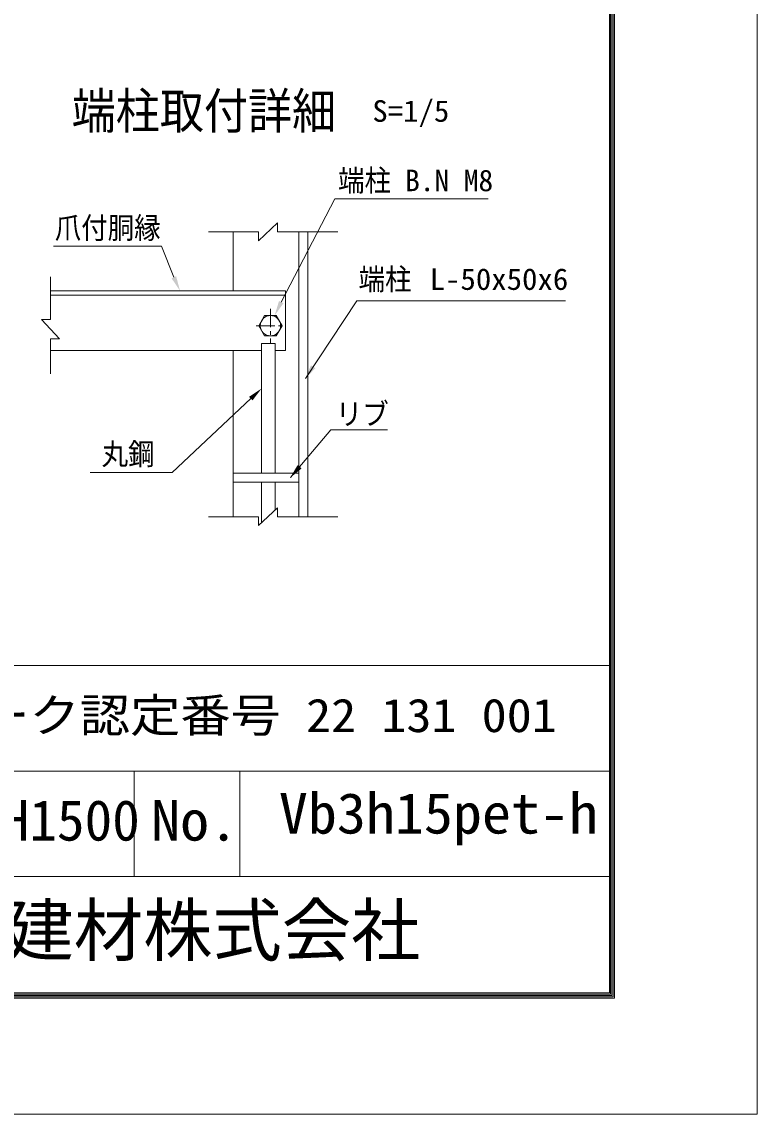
# Model space of a CAD drawing. Units: millimetres, scale not verified, with parts at other scales. Extents: x -4455 to 4455, y -3150 to 3150.
# Drawn here: x 2978 to 4455, y -3150 to -955 of the extents above; entities that cross this region are included whole.
import ezdxf
from ezdxf.enums import TextEntityAlignment as Align

# ---------------------------------------------------------------- set-up
doc = ezdxf.new("R2010")
doc.units = ezdxf.units.MM
doc.header["$LTSCALE"] = 30
doc.linetypes.add('USER1', pattern=[2, 1.25, -0.25, 0.25, -0.25])
doc.layers.add('0-4_7詳細', color=7, linetype='Continuous', lineweight=18)
doc.layers.add('0-F_D-TTL', color=7, linetype='Continuous', lineweight=9)
doc.layers.add('1-0_D-TTL-TXT', color=7, linetype='Continuous')
doc.styles.add('ＭＳ ゴシック', font='')
doc.styles.get('ＭＳ ゴシック').set_extended_font_data('MS Gothic')

msp = doc.modelspace()

# ---------------------------------------------------------------- linework, layer by layer
at = {"layer": '0-4_7詳細', "color": 1}
for p, q in [((3498.89, -1518.2), (3606.44, -1310.4)), ((3606.44, -1310.4), (3914.93, -1310.4)), ((3041.16, -1405.7), (3258.1, -1405.7)), ((3283.16, -1468.21), (3258.1, -1405.7)), ((3437.69, -1712.09), (3279.99, -1860.28)), ((3115.26, -1860.28), (3279.99, -1860.28))]:
    msp.add_line(p, q, dxfattribs=at)
at = {"layer": '0-4_7詳細', "color": 4}
for p, q in [((3452.92, -1395.03), (3491.69, -1359.03)), ((3491.69, -1377.03), (3491.69, -1359.03)), ((3452.92, -1377.03), (3352.47, -1377.03)), ((3452.92, -1377.03), (3452.92, -1395.03)), ((3491.69, -1377.03), (3612.74, -1377.03)), ((3035.32, -1553.05), (3035.32, -1467.47)), ((3017.32, -1553.05), (3053.32, -1591.82)), ((3035.32, -1553.05), (3017.32, -1553.05)), ((3035.32, -1591.82), (3035.32, -1662.01)), ((3035.32, -1591.82), (3053.32, -1591.82)), ((3452.92, -1967.34), (3491.69, -1931.34)), ((3491.69, -1949.34), (3491.69, -1931.34)), ((3452.92, -1949.34), (3352.47, -1949.34)), ((3452.92, -1949.34), (3452.92, -1967.34)), ((3491.69, -1949.34), (3612.74, -1949.34))]:
    msp.add_line(p, q, dxfattribs=at)
at = {"layer": '0-4_7詳細', "lineweight": 9}
for p, q in [((3402.24, -1495.48), (3402.24, -1377.03)), ((3534.24, -1949.34), (3534.24, -1377.03)), ((3552.24, -1949.34), (3552.24, -1377.03)), ((3035.32, -1495.48), (3507.24, -1495.48)), ((3035.32, -1504.48), (3507.24, -1504.48)), ((3507.24, -1495.48), (3402.24, -1495.48)), ((3424.74, -1495.48), (3425.04, -1495.48)), ((3507.24, -1615.48), (3507.24, -1495.48)), ((3459.56, -1861.97), (3459.56, -1601.55)), ((3459.56, -1601.55), (3486.56, -1601.55)), ((3486.56, -1861.97), (3486.56, -1601.55)), ((3035.32, -1615.48), (3459.56, -1615.48)), ((3402.24, -1949.34), (3402.24, -1615.48)), ((3486.56, -1615.48), (3507.24, -1615.48)), ((3534.24, -1861.97), (3402.24, -1861.97)), ((3534.24, -1879.97), (3402.24, -1879.97)), ((3459.56, -1961.18), (3459.56, -1879.97)), ((3486.56, -1936.11), (3486.56, -1879.97))]:
    msp.add_line(p, q, dxfattribs=at)
at = {"layer": '0-4_7詳細', "color": 1, "linetype": 'USER1'}
for p, q in [((3477.24, -1531.3), (3477.24, -1600.69)), ((3448.68, -1565.49), (3505.8, -1565.49))]:
    msp.add_line(p, q, dxfattribs=at)
at = {"layer": '0-4_7詳細', "color": 1}
for points in [[(4069.98, -1515.54), (3650.51, -1515.54), (3547.6, -1671.37)], [(3712.31, -1774.86), (3598.47, -1774.86), (3517.77, -1870.29)]]:
    msp.add_lwpolyline(points, dxfattribs=at)
at = {"layer": '0-4_7詳細', "color": 3}
msp.add_lwpolyline([(3500.76, -1565.49), (3489, -1545.12), (3465.48, -1545.12), (3453.72, -1565.49), (3465.48, -1585.86), (3489, -1585.86)], close=True, dxfattribs=at)
msp.add_circle((3477.24, -1565.49), 20.4, dxfattribs=at)
at = {"layer": '0-4_7詳細', "color": 1}
for points in [[(3287.7, -1466.13), (3295.66, -1495.48), (3278.61, -1470.3)], [(3503.38, -1520.41), (3485.65, -1545.12), (3494.41, -1515.99)], [(3546.5, -1673.04), (3558.68, -1645.14), (3567.38, -1650.88)], [(3434.27, -1708.44), (3459.56, -1691.54), (3441.12, -1715.73)], [(3516.48, -1871.82), (3531.88, -1845.54), (3539.83, -1852.27)]]:
    msp.add_solid(points, dxfattribs=at)
at = {"layer": '0-F_D-TTL'}
for p, q in [((2248.93, -2248.4), (4158.15, -2248.4)), ((2248.93, -2460.53), (4158.15, -2460.53)), ((3203.54, -2460.53), (3203.54, -2672.67)), ((3415.67, -2460.53), (3415.67, -2672.67)), ((2248.93, -2672.67), (4158.15, -2672.67))]:
    msp.add_line(p, q, dxfattribs=at)
at = {"layer": '0-F_D-TTL', "color": 2, "lineweight": 18}
msp.add_lwpolyline([(-4454.56, 3150.45), (4455.14, 3150.45), (4455.14, -3149.97), (-4454.56, -3149.97)], close=True, dxfattribs=at)
at = {"layer": '0-F_D-TTL'}
for points in [[(-4168.18, 2917.11), (4168.75, 2917.11), (4168.75, -2916.62), (-4168.18, -2916.62)], [(-4165.53, 2914.45), (4166.1, 2914.45), (4166.1, -2913.97), (-4165.53, -2913.97)], [(-4162.87, 2911.8), (4163.45, 2911.8), (4163.45, -2911.32), (-4162.87, -2911.32)], [(-4160.22, 2909.15), (4160.8, 2909.15), (4160.8, -2908.67), (-4160.22, -2908.67)], [(-4157.57, 2906.5), (4158.15, 2906.5), (4158.15, -2906.02), (-4157.57, -2906.02)]]:
    msp.add_lwpolyline(points, close=True, dxfattribs=at)

# ---------------------------------------------------------------- texts
at = {"layer": '0-4_7詳細', "style": 'ＭＳ ゴシック', "width": 0.9}
msp.add_text('端柱取付詳細', height=72.14, dxfattribs=at).set_placement((3077.87, -1191.56), align=Align.BOTTOM_LEFT)
at = {"layer": '0-4_7詳細', "color": 3, "style": 'ＭＳ ゴシック'}
for s, width, p in [('S=1/5', 1.05, (3681.96, -1168.76)), ('端柱', 0.9, (3613.11, -1308.23)), ('爪付胴縁', 0.9, (3043.88, -1403.52)), ('端柱', 0.9, (3654.29, -1506.57)), ('L-50x50x6', 1.05, (3797.11, -1506.57)), ('リブ', 0.9, (3608.61, -1777.59)), ('丸鋼', 0.9, (3138.09, -1858.1))]:
    msp.add_text(s, height=43.33, dxfattribs=dict(at, width=width)).set_placement(p, align=Align.BOTTOM_LEFT)
msp.add_text('B.N M8', height=43.33, dxfattribs=at).set_placement((3747.92, -1308.23), align=Align.BOTTOM_LEFT)
at = {"layer": '1-0_D-TTL-TXT', "style": 'ＭＳ ゴシック'}
for s, height, width, p in [('エコマーク認定番号 22 131 001', 67.35, 1.1, (2588.93, -2402.42)), ('Vb3h15pet-h', 81.6, 1.05, (3494.16, -2610.59)), ('No.', 81.6, 1.05, (3237.48, -2624.73))]:
    msp.add_text(s, height=height, dxfattribs=dict(at, width=width)).set_placement(p, align=Align.BOTTOM_LEFT)
for s, height, p in [('VB3PET型H1500', 81.64, (2492.6, -2624.73)), ('JFE 建材株式会社', 102.1, (2665.12, -2862))]:
    msp.add_text(s, height=height, dxfattribs=at).set_placement(p, align=Align.BOTTOM_LEFT)

doc.saveas('drawing.dxf')
